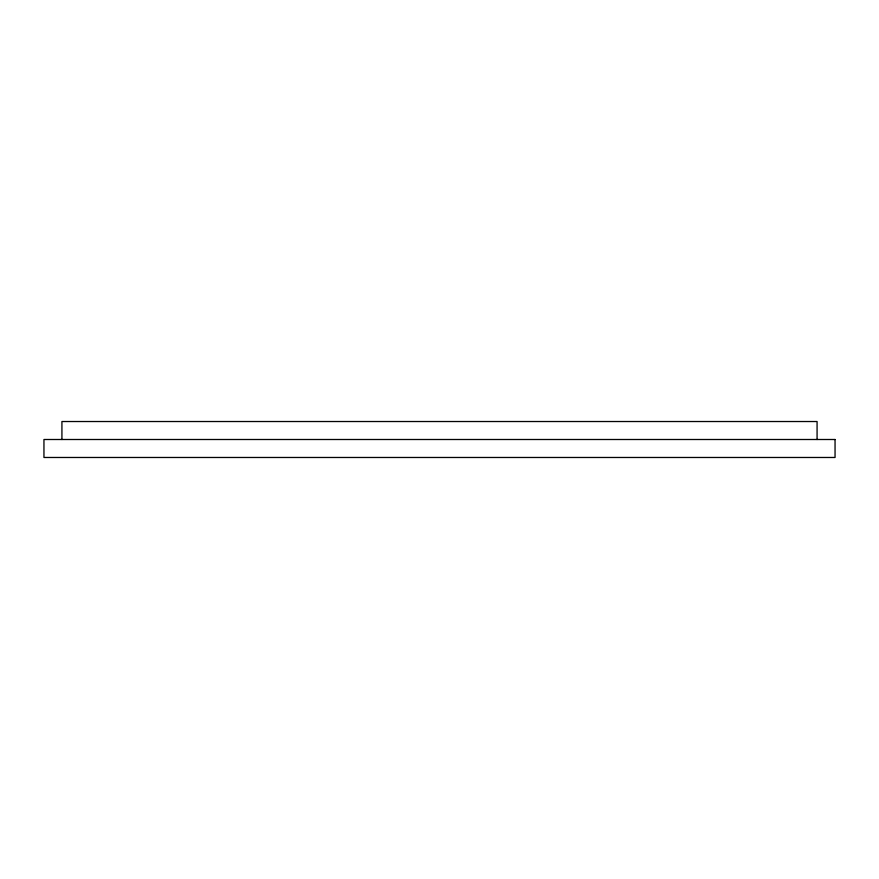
<?xml version="1.0" encoding="UTF-8"?>
<svg xmlns="http://www.w3.org/2000/svg" width="879" height="879" viewBox="0 0 879 879"><rect width="100%" height="100%" fill="white"/><g stroke="black" fill="none" stroke-linecap="round" stroke-linejoin="round"><path stroke-width="1.32" d="M817.074 439.5L817.074 421.524L61.926 421.524L61.926 439.5M835.05 439.5L43.95 439.5L43.95 457.476L835.05 457.476L835.05 439.5"/></g></svg>
